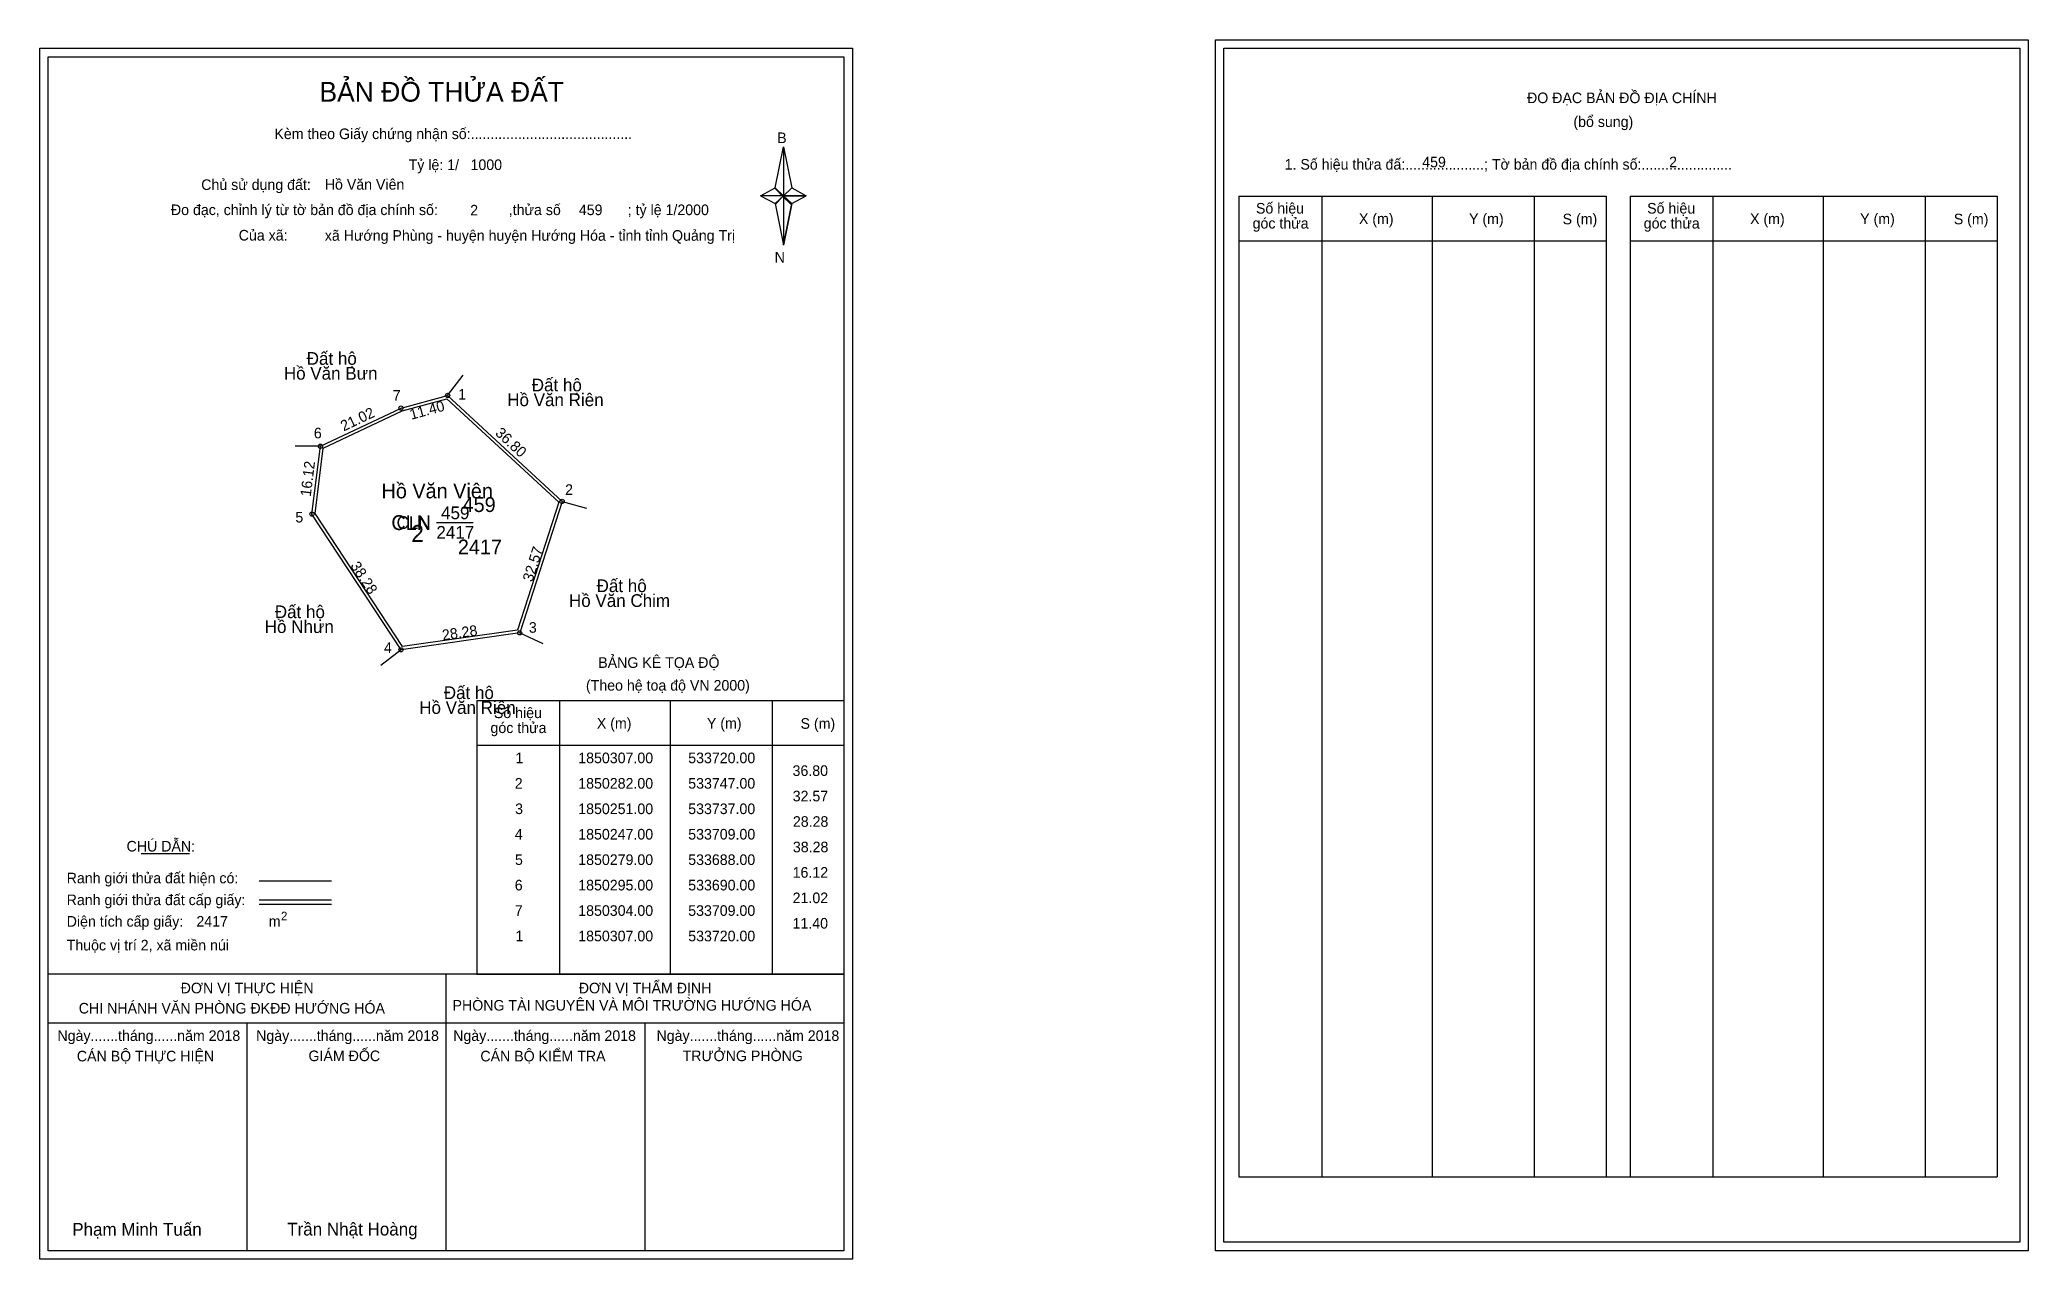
# Model space of a CAD drawing. Extents: x 533624 to 534093, y 1850103 to 1850391.
import ezdxf

# ---------------------------------------------------------------- set-up
doc = ezdxf.new("R2010")
doc.units = 0
for name, color, linetype in [('Level 1', 7, 'Continuous'), ('Level 10', 7, 'Continuous'), ('Level 11', 7, 'Continuous'), ('Level 13', 7, 'Continuous'), ('Level 2', 7, 'Continuous'), ('Level 27', 7, 'Continuous'), ('Level 3', 7, 'Continuous'), ('Level 36', 7, 'Continuous'), ('Level 4', 7, 'Continuous'), ('Level 49', 7, 'Continuous'), ('Level 5', 7, 'Continuous'), ('Level 53', 7, 'Continuous'), ('Level 55', 7, 'Continuous'), ('Level 6', 7, 'Continuous'), ('Level 63', 7, 'Continuous'), ('Level 7', 7, 'Continuous'), ('Level 9', 7, 'Continuous')]:
    doc.layers.add(name, color=color, linetype=linetype)

msp = doc.modelspace()

# ---------------------------------------------------------------- linework, layer by layer
at = {"layer": 'Level 1'}
for p, q in [((533625.8, 1850386.86), (533625.8, 1850386.86)), ((533903.12, 1850388.86), (533903.12, 1850388.86)), ((533797.22, 1850355.98), (533799.19, 1850365.62)), ((533799.19, 1850365.62), (533799.19, 1850354.1)), ((533799.19, 1850365.62), (533801.15, 1850355.98)), ((533793.77, 1850354.1), (533797.22, 1850355.98)), ((533797.22, 1850355.98), (533799.19, 1850354.1)), ((533799.04, 1850353.88), (533797.22, 1850355.76)), ((533799.19, 1850354.1), (533797.22, 1850352.26)), ((533799.04, 1850353.88), (533797.22, 1850352.04)), ((533797.22, 1850352.04), (533799.04, 1850353.88)), ((533797.22, 1850352.26), (533799.19, 1850342.4)), ((533801.01, 1850355.76), (533799.04, 1850353.88)), ((533799.04, 1850353.88), (533801.01, 1850355.76)), ((533801.01, 1850352.04), (533799.04, 1850353.88)), ((533801.15, 1850355.98), (533799.19, 1850354.1)), ((533799.19, 1850354.1), (533799.19, 1850342.4)), ((533799.19, 1850354.1), (533804.6, 1850354.1)), ((533799.19, 1850354.1), (533801.15, 1850352.26)), ((533801.15, 1850352.26), (533799.19, 1850342.4)), ((533801.15, 1850352.26), (533804.6, 1850354.1)), ((533906.65, 1850354.01), (533993.25, 1850354.01)), ((533926.24, 1850122.74), (533926.24, 1850354.01)), ((533952.31, 1850122.74), (533952.31, 1850354.01)), ((533976.29, 1850354.01), (533976.29, 1850122.74)), ((533993.25, 1850354.01), (533993.25, 1850122.74)), ((533998.91, 1850354.01), (534085.51, 1850354.01)), ((534018.5, 1850122.74), (534018.5, 1850354.01)), ((534044.57, 1850122.74), (534044.57, 1850354.01)), ((534068.54, 1850354.01), (534068.54, 1850122.74)), ((534085.51, 1850354.01), (534085.51, 1850122.74)), ((533906.65, 1850343.48), (533993.25, 1850343.48)), ((533998.91, 1850343.48), (534085.51, 1850343.48)), ((533726.89, 1850235.04), (533813.49, 1850235.04)), ((533746.48, 1850170.51), (533746.48, 1850235.04)), ((533772.55, 1850170.51), (533772.55, 1850235.04)), ((533796.52, 1850235.04), (533796.52, 1850170.51)), ((533726.89, 1850224.51), (533813.49, 1850224.51)), ((533647.71, 1850198.93), (533659.12, 1850198.93)), ((533675.58, 1850192.52), (533692.59, 1850192.52)), ((533675.58, 1850188.08), (533692.59, 1850188.08)), ((533675.58, 1850186.98), (533692.59, 1850186.98)), ((533732.62, 1850170.51), (533625.79, 1850170.51)), ((533813.49, 1850170.51), (533708.65, 1850170.51)), ((533719.64, 1850105.29), (533719.64, 1850170.51)), ((533726.89, 1850170.51), (533813.49, 1850170.51)), ((533813.49, 1850158.96), (533625.79, 1850158.96)), ((533672.72, 1850105.29), (533672.72, 1850158.96)), ((533766.57, 1850105.29), (533766.57, 1850158.96)), ((533906.65, 1850122.74), (534085.51, 1850122.74)), ((533813.49, 1850105.29), (533813.49, 1850105.29)), ((534090.82, 1850107.29), (534090.82, 1850107.29))]:
    msp.add_line(p, q, dxfattribs=at)
for points in [[(533797.22, 1850355.98), (533799.19, 1850365.62), (533799.19, 1850354.1)], [(533793.77, 1850354.1), (533797.22, 1850352.26), (533799.19, 1850354.1)], [(533799.19, 1850354.1), (533801.15, 1850355.98), (533804.6, 1850354.1)], [(533799.19, 1850354.1), (533799.19, 1850342.4), (533801.15, 1850352.26)]]:
    msp.add_lwpolyline(points, close=True, dxfattribs=at)
at = {"layer": 'Level 10'}
for points in [[(533737, 1850251), (533709, 1850247), (533688, 1850279), (533690, 1850295), (533709, 1850304), (533720, 1850307), (533747, 1850282)], [(533736.47, 1850251.63), (533709.34, 1850247.76), (533688.73, 1850279.17), (533690.65, 1850294.53), (533709.24, 1850303.34), (533719.81, 1850306.22), (533746.2, 1850281.79)]]:
    msp.add_lwpolyline(points, close=True, dxfattribs=at)
at = {"layer": 'Level 11'}
for centre in [(533720, 1850307), (533709, 1850304), (533690, 1850295), (533747, 1850282), (533688, 1850279), (533737, 1850251), (533737, 1850251), (533709, 1850247)]:
    msp.add_circle(centre, 0.5, dxfattribs=at)
at = {"layer": 'Level 27'}
for p, q in [((533720, 1850307), (533723.66, 1850311.76)), ((533690, 1850295), (533684, 1850295)), ((533747, 1850282), (533752.78, 1850280.4)), ((533737, 1850251), (533742.44, 1850248.47)), ((533709, 1850247), (533704.26, 1850243.32))]:
    msp.add_line(p, q, dxfattribs=at)
at = {"layer": 'Level 3'}
for p, q in [((533906.65, 1850354.01), (533906.65, 1850122.74)), ((533998.91, 1850354.01), (533998.91, 1850122.74)), ((533726.89, 1850235.04), (533726.89, 1850170.51))]:
    msp.add_line(p, q, dxfattribs=at)
at = {"layer": 'Level 63'}
for points in [[(533901.12, 1850390.86), (534092.82, 1850390.86), (534092.82, 1850105.29), (533901.12, 1850105.29)], [(533623.79, 1850388.86), (533815.49, 1850388.86), (533815.49, 1850103.29), (533623.79, 1850103.29)], [(533625.79, 1850386.86), (533813.49, 1850386.86), (533813.49, 1850105.29), (533625.79, 1850105.29)], [(533903.12, 1850388.86), (534090.82, 1850388.86), (534090.82, 1850107.29), (533903.12, 1850107.29)]]:
    msp.add_lwpolyline(points, close=True, dxfattribs=at)
at = {"layer": 'Level 9'}
msp.add_line((533717.35, 1850277), (533726.02, 1850277), dxfattribs=at)

# ---------------------------------------------------------------- texts
at = {"layer": 'Level 1'}
for s, height, p in [('BẢN ĐỒ THỬA ĐẤT', 4.6657, (533689.76, 1850376.27)), ('ĐO ĐẠC BẢN ĐỒ ĐỊA CHÍNH', 2.5, (533974.6, 1850375.92)), ('(bổ sung)', 2.5, (533985.54, 1850370.3)), ('Kèm theo Giấy chứng nhận số:.........................................', 2.5, (533679.14, 1850367.44)), ('B', 2.5, (533797.73, 1850366.5)), ('1. Số hiệu thửa đấ:....................; Tờ bản đồ địa chính số:.......................', 2.5, (533917.43, 1850360.24)), ('Chủ sử dụng đất:', 2.5, (533661.88, 1850355.45)), ('Đo đạc, chỉnh lý từ tờ bản đồ địa chính số:                  ,thửa số                 ; tỷ lệ 1/2000', 2.5, (533654.73, 1850349.52)), ('Số hiệu', 2.5, (533910.67, 1850349.88)), ('Số hiệu', 2.5, (534002.93, 1850349.88)), ('góc thửa', 2.5, (533909.87, 1850346.35)), ('X (m)', 2.5, (533934.95, 1850347.4)), ('Y (m)', 2.5, (533960.93, 1850347.4)), ('S (m)', 2.5, (533983, 1850347.35)), ('góc thửa', 2.5, (534002.13, 1850346.35)), ('X (m)', 2.5, (534027.21, 1850347.4)), ('Y (m)', 2.5, (534053.18, 1850347.4)), ('S (m)', 2.5, (534075.26, 1850347.35)), ('Của xã:', 2.5, (533670.72, 1850343.52)), ('N', 2.5, (533797.13, 1850338.33)), ('BẢNG KÊ TỌA ĐỘ', 2.5, (533755.52, 1850242.74)), ('(Theo hệ toạ độ VN 2000)', 2.5, (533752.62, 1850237.38)), ('góc thửa', 2.5, (533730.11, 1850227.37)), ('Số hiệu', 2.5, (533730.91, 1850230.9)), ('X (m)', 2.5, (533755.19, 1850228.43)), ('Y (m)', 2.5, (533781.16, 1850228.43)), ('S (m)', 2.5, (533803.24, 1850228.38)), ('CHÚ DẪN:', 2.5, (533644.27, 1850199.43)), ('Ranh giới thửa đất hiện có:', 2.5, (533630.14, 1850191.93)), ('Ranh giới thửa đất cấp giấy:', 2.5, (533630.14, 1850186.79)), ('Diện tích cấp giấy:', 2.5, (533630.14, 1850181.71)), ('m', 2.5, (533677.8, 1850181.73)), ('2', 2, (533680.7, 1850183.24)), ('Thuộc vị trí 2, xã miền núi', 2.5, (533630.14, 1850176.11)), ('ĐƠN VỊ THỰC HIỆN', 2.5, (533657.03, 1850165.99)), ('ĐƠN VỊ THẨM ĐỊNH', 2.5, (533750.93, 1850165.99)), ('CHI NHÁNH VĂN PHÒNG ĐKĐĐ HƯỚNG HÓA', 2.5, (533632.99, 1850161.23)), ('PHÒNG TÀI NGUYÊN VÀ MÔI TRƯỜNG HƯỚNG HÓA', 2.5, (533721.16, 1850161.92)), ('Ngày.......tháng......năm 2018', 2.5, (533627.96, 1850154.76)), ('Ngày.......tháng......năm 2018', 2.5, (533674.83, 1850154.76)), ('Ngày.......tháng......năm 2018', 2.5, (533721.31, 1850154.76)), ('Ngày.......tháng......năm 2018', 2.5, (533769.27, 1850154.76)), ('CÁN BỘ THỰC HIỆN', 2.5, (533632.54, 1850149.94)), ('GIÁM ĐỐC', 2.5, (533687.18, 1850150)), ('CÁN BỘ KIỂM TRA', 2.5, (533727.72, 1850149.94)), ('TRƯỞNG PHÒNG', 2.5, (533775.41, 1850150)), ('Phạm Minh Tuấn', 3, (533631.45, 1850108.83)), ('Trần Nhật Hoàng', 3, (533682.15, 1850108.88))]:
    msp.add_text(s, height=height, dxfattribs=at).set_placement(p)
at = {"layer": 'Level 11'}
msp.add_text('Tỷ lệ: 1/', height=2.5, dxfattribs=at).set_placement((533710.8, 1850360.13))
at = {"layer": 'Level 13'}
for s, p in [('CLN', (533707.96, 1850275.5)), ('459', (533718.45, 1850277.8)), ('2417', (533717.35, 1850273.2))]:
    msp.add_text(s, height=3, dxfattribs=at).set_placement(p)
at = {"layer": 'Level 2'}
msp.add_text('Hồ Văn Viên', height=3.5, dxfattribs=at).set_placement((533704.4, 1850282.72))
at = {"layer": 'Level 3'}
msp.add_text('CLN', height=3.5, dxfattribs=at).set_placement((533706.72, 1850275.25))
at = {"layer": 'Level 36'}
for s, p in [('Đất hộ', (533686.76, 1850314.21)), ('Hồ Văn Bưn', (533681.37, 1850310.71)), ('Đất hộ', (533739.84, 1850307.96)), ('Hồ Văn Riên', (533734.05, 1850304.46)), ('Đất hộ', (533755.14, 1850260.61)), ('Hồ Văn Chim', (533748.61, 1850257.11)), ('Hồ Nhưn', (533676.86, 1850250.97)), ('Đất hộ', (533679.23, 1850254.47)), ('Hồ Văn Riên', (533713.3, 1850231.89)), ('Đất hộ', (533719.09, 1850235.39))]:
    msp.add_text(s, height=3, dxfattribs=at).set_placement(p)
at = {"layer": 'Level 4'}
msp.add_text('459', height=3.5, dxfattribs=at).set_placement((533723.52, 1850279.5))
at = {"layer": 'Level 49'}
for s, rotation, p in [('11.40', 15.2551, (533711.42, 1850301.24)), ('21.02', 25.3462, (533695.47, 1850298.48)), ('36.80', 317.2026, (533731.04, 1850297.87)), ('16.12', 82.875, (533687.7, 1850283.05)), ('38.28', 303.2749, (533696.95, 1850266.82)), ('32.57', 72.1213, (533739.99, 1850262.87)), ('28.28', 8.1301, (533718.88, 1850249.22))]:
    msp.add_text(s, height=2.5, rotation=rotation, dxfattribs=at).set_placement(p)
at = {"layer": 'Level 5'}
msp.add_text('2417', height=3.5, dxfattribs=at).set_placement((533722.41, 1850269.5))
at = {"layer": 'Level 53'}
for s, p in [('1', (533735.99, 1850220.26)), ('1850307.00', (533750.81, 1850220.26)), ('533720.00', (533776.75, 1850220.26)), ('2', (533735.84, 1850214.26)), ('1850282.00', (533750.81, 1850214.26)), ('533747.00', (533776.75, 1850214.26)), ('36.80', (533801.36, 1850217.26)), ('32.57', (533801.39, 1850211.26)), ('3', (533735.92, 1850208.26)), ('1850251.00', (533750.81, 1850208.26)), ('533737.00', (533776.75, 1850208.26)), ('28.28', (533801.44, 1850205.26)), ('4', (533735.83, 1850202.26)), ('1850247.00', (533750.81, 1850202.26)), ('533709.00', (533776.75, 1850202.26)), ('5', (533735.88, 1850196.26)), ('1850279.00', (533750.81, 1850196.26)), ('533688.00', (533776.75, 1850196.26)), ('38.28', (533801.44, 1850199.26)), ('6', (533735.83, 1850190.26)), ('1850295.00', (533750.81, 1850190.26)), ('533690.00', (533776.75, 1850190.26)), ('16.12', (533801.38, 1850193.26)), ('21.02', (533801.38, 1850187.26)), ('7', (533735.84, 1850184.26)), ('1850304.00', (533750.81, 1850184.26)), ('533709.00', (533776.75, 1850184.26)), ('11.40', (533801.36, 1850181.26)), ('1', (533735.99, 1850178.26)), ('1850307.00', (533750.81, 1850178.26)), ('533720.00', (533776.75, 1850178.26))]:
    msp.add_text(s, height=2.5, dxfattribs=at).set_placement(p)
at = {"layer": 'Level 55'}
for s, height, p in [('455', 0.11, (533719.88, 1850306.89)), ('1', 0.4, (533719.89, 1850307)), ('0', 0.11, (533719.96, 1850306.89)), ('7', 0.4, (533708.87, 1850304)), ('455', 0.11, (533708.88, 1850303.89)), ('460', 0.11, (533689.88, 1850294.89)), ('6', 0.4, (533689.86, 1850295)), ('455', 0.11, (533689.88, 1850294.89)), ('2', 0.4, (533746.86, 1850282)), ('0', 0.11, (533746.96, 1850281.89)), ('0', 0.11, (533746.96, 1850281.89)), ('0', 0.11, (533746.96, 1850281.89)), ('460', 0.11, (533687.88, 1850278.89)), ('5', 0.4, (533687.87, 1850279)), ('3', 0.4, (533736.88, 1850251)), ('0', 0.11, (533736.96, 1850250.89)), ('0', 0.11, (533736.96, 1850250.89)), ('0', 0.11, (533736.96, 1850250.89)), ('0', 0.11, (533736.96, 1850250.89)), ('4', 0.4, (533708.86, 1850247)), ('460', 0.11, (533708.88, 1850246.89)), ('0', 0.11, (533708.96, 1850246.89)), ('0', 0.11, (533708.96, 1850246.89))]:
    msp.add_text(s, height=height, dxfattribs=at).set_placement(p)
at = {"layer": 'Level 6'}
for s, p in [('1000', (533725.4, 1850360.15)), ('459', (533949.88, 1850360.78)), ('2', (534008.12, 1850360.8)), ('Hồ Văn Viên', (533691.02, 1850355.51)), ('459', (533750.95, 1850349.51)), ('2', (533725.32, 1850349.43)), ('xã Hướng Phùng - huyện huyện Hướng Hóa - tỉnh tỉnh Quảng Trị', (533691.03, 1850343.47)), ('2417', (533660.74, 1850181.72))]:
    msp.add_text(s, height=2.5, dxfattribs=at).set_placement(p)
at = {"layer": 'Level 7'}
msp.add_text('2', height=4, dxfattribs=at).set_placement((533711.43, 1850272.43))
at = {"layer": 'Level 9'}
for s, p in [('7', (533707.05, 1850305.75)), ('1', (533722.49, 1850306.02)), ('6', (533688.45, 1850296.87)), ('2', (533747.71, 1850283.54)), ('5', (533684.08, 1850277.03)), ('3', (533739.16, 1850251.03)), ('4', (533704.98, 1850246.27))]:
    msp.add_text(s, height=2.5, dxfattribs=at).set_placement(p)

doc.saveas('drawing.dxf')
